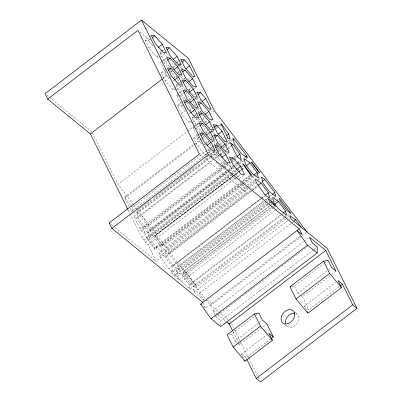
<?xml version="1.0" encoding="UTF-8"?>
<svg xmlns="http://www.w3.org/2000/svg" width="402" height="402" viewBox="0 0 402 402"><rect width="100%" height="100%" fill="white"/><g stroke="black" fill="none" stroke-linecap="round" stroke-linejoin="round"><path stroke-width="0.3" stroke-dasharray="2.01 1.51" d="M220.708 325.379L220.869 320.585L313.359 250.044M133.474 204.623L117.957 184.307L187.025 131.62M158.996 57.154L156.654 56.868L149.082 48.27L145.032 40.105L148.861 37.185M149.338 36.818L150.775 35.723M145.032 40.105L148.549 40.537L150.464 39.079M149.082 48.27L152.911 45.346M171.433 68.913L163.865 60.31L159.81 52.149L160.77 51.416M161.247 51.054L163.644 49.225M156.654 56.868L158.087 55.772M160.006 54.31L161.921 52.853M160.649 56.938L165.438 53.285M161.483 61.727L160.529 62.456L164.579 70.621L166.971 73.335M161.961 61.36L166.272 58.074M163.865 60.31L166.257 58.486M166.74 58.119L169.131 56.295M167.393 60.335L164.046 62.888L168.026 67.415M176.383 89.958L172.865 89.525L165.292 80.928L161.242 72.762L165.549 69.476M164.579 70.621L165.539 69.888M168.89 67.335L170.322 66.24M176.991 62.365L178.423 61.27M178.905 60.903L180.342 59.808M161.242 72.762L164.76 73.194L166.197 72.099M173.352 67.451L175.744 65.626M178.588 64.26L180.026 63.164M162.564 78.063L167.533 74.269M170.518 71.998L172.011 70.858M178.473 65.928L179.468 65.169M182.453 62.893L184.443 61.375M184.94 60.998L187.92 58.722M162.679 78.747L167.669 74.943M170.659 72.661L172.156 71.521M178.784 66.425L180.217 65.33M165.292 80.928L169.126 78.003M169.604 77.641L171.041 76.546M177.704 72.672L181.056 70.119M179.845 73.712L178.649 72.355L181.041 70.531M181.518 70.164L183.915 68.34M173.106 78.485L176.458 75.933M172.805 81.43L174.242 80.335M179.498 76.732L181.413 75.269M187.247 101.118L180.076 92.968L176.026 84.807L176.98 84.073M177.458 83.711L179.855 81.882M180.322 81.933L181.754 80.837M183.669 79.375L185.106 78.279M172.865 89.525L174.302 88.43M174.78 88.063L178.131 85.51M188.131 79.495L190.528 77.666M176.86 89.596L181.649 85.943M192.98 77.973L193.94 77.239M183.578 106.445L180.789 103.279L176.739 95.113L182.483 90.731M180.076 92.968L182.473 91.143M182.95 90.777L185.342 88.953M178.498 95.329L180.257 95.545L183.608 92.993M188.845 89.802L190.764 88.34M194.277 88.777L196.196 87.314M192.593 122.615L189.076 122.183L181.503 113.585L177.453 105.419L181.282 102.5M181.749 102.545L183.186 101.45M185.101 99.992L186.538 98.897M193.679 94.656L194.638 93.927M195.116 93.56L196.553 92.465M177.453 105.419L180.97 105.852L182.885 104.394M189.563 100.108L191.955 98.284M194.995 99.083L196.427 97.987M181.503 113.585L185.337 110.661M194.392 104.967L195.352 104.234M199.166 101.726L200.603 100.631M189.317 111.143L192.669 108.59M189.02 114.088L190.453 112.992M195.709 109.389L197.623 107.927M202.663 132.866L196.287 125.625L192.236 117.464L193.191 116.731M193.674 116.369L196.065 114.54M196.543 114.178L197.98 113.083M196.769 116.675L195.573 115.319L196.533 114.59M199.884 112.032L200.839 111.304M189.076 122.183L190.513 121.087M190.99 120.721L194.342 118.168M204.342 112.153L206.739 110.324M193.071 122.253L197.859 118.6M209.191 110.63L210.151 109.897M187.523 131.238L193.498 126.68M193.995 126.298L201.467 120.6M201.965 120.223L204.955 117.942M207.442 116.042L209.437 114.525M209.934 114.143L213.919 111.103M198.995 138.198L197 135.936L192.95 127.771L198.694 123.389M196.287 125.625L198.683 123.801M199.161 123.434L201.553 121.61M194.709 127.987L196.467 128.203L199.337 126.012M205.06 122.459L207.452 120.63M210.492 121.434L212.407 119.972M206.457 154.986L205.286 154.84L197.719 146.243L193.663 138.077L197.493 135.157M197.975 134.791L199.407 133.695M197.96 135.203L199.397 134.107M201.312 132.65L202.266 131.916M209.412 127.68L210.849 126.585M193.663 138.077L197.181 138.509L199.096 137.052M205.296 133.132L208.166 130.941M129.007 206.563L124.379 197.241L193.452 144.559M193.95 144.182L201.422 138.484M201.92 138.102L204.412 136.203M210.884 131.268L211.879 130.504M215.366 127.846L216.864 126.705M217.361 126.328L219.849 124.429M211.206 131.74L212.643 130.645M124.379 197.241L125.188 197.814L194.759 144.755M195.256 144.373L201.236 139.816M201.734 139.439L205.221 136.775M211.196 132.218L215.678 128.801M216.175 128.419L218.668 126.519M219.165 126.143L220.658 125.002M197.719 146.243L201.548 143.318M210.603 137.625L211.563 136.891M212.04 136.529L213.477 135.434M212.03 136.941L213.462 135.846M213.944 135.479L216.814 133.288M205.528 143.8L208.879 141.248M205.231 146.745L206.663 145.65M211.919 142.047L213.834 140.584M133.052 210.784L132.293 207.472L206.879 150.584M207.377 150.202L210.362 147.931M210.859 147.549L212.849 146.032M213.346 145.655L220.306 140.343M223.291 138.067L225.276 136.549M211.688 156.649L208.447 150.122L209.402 149.388M209.884 149.026L212.276 147.197M212.753 146.836L214.191 145.74M213.377 149.79L211.784 147.976L212.743 147.248M216.095 144.69L217.527 143.594M205.286 154.84L206.723 153.745M207.201 153.378L210.553 150.825M130.097 208.759L131.459 211.497L208 153.122M208.497 152.74L210.99 150.84M219.457 144.383L222.447 142.102M226.432 139.067L227.924 137.926M220.557 144.81L222.949 142.981M209.759 154.544L214.07 151.258M133.559 212.99L134.936 211.939M137.389 210.07L138.881 208.934M139.378 208.553L140.876 207.412M141.373 207.035L142.866 205.894M143.363 205.512L144.861 204.372M145.358 203.995L146.851 202.854M147.348 202.472L148.846 201.337M149.343 200.955L150.835 199.814M153.825 197.538L155.318 196.397M155.815 196.015L157.313 194.88M157.81 194.498L159.303 193.357M159.8 192.98L161.292 191.839M161.795 191.458L163.287 190.317M163.785 189.94L165.277 188.799M165.78 188.417L189.684 170.187M190.181 169.805L191.679 168.664M192.176 168.287L193.669 167.147M206.618 157.272L208.11 156.132M210.105 154.609L216.08 150.052M216.577 149.675L218.572 148.152M228.034 140.936L229.029 140.177M225.401 143.288L226.361 142.554M229.376 171.458L150.81 231.376L144.976 227.241L137.876 217.588L136.605 212.07L209.201 156.7M211.191 155.182L217.658 150.253M218.155 149.871L219.648 148.735M226.11 143.805L233.07 138.494M136.605 212.07L137.479 212.688L210.075 157.318M210.573 156.936L217.04 152.006M217.537 151.629L220.02 149.73M223.004 147.459L224.994 145.941M225.492 145.559L232.451 140.253M226.271 171.026L144.725 233.225L141.645 231.039L140.082 228.869L133.816 216.251L210.392 157.845M210.889 157.468L216.859 152.916M217.356 152.539L220.834 149.881M223.321 147.986L225.311 146.469M225.808 146.092L229.783 143.057M212.98 157.921L218.246 153.901M133.816 216.251L136.353 218.05L218.894 155.092M219.391 154.715L222.376 152.438M225.361 150.162L226.854 149.026M227.346 148.645L230.828 145.991M137.876 217.588L212.959 160.323M214.949 158.805L219.422 155.388M219.919 155.011L222.904 152.735M225.391 150.84L226.386 150.082M228.371 148.564L231.356 146.288M220.311 155.845L223.663 153.288M221.964 164.051L219.532 159.152L221.447 157.695M226.703 154.092L228.617 152.629M226.2 168.152L223.231 162.162L224.185 161.433M224.663 161.066L227.06 159.242M216.085 162.358L220.07 166.885L221.025 166.152M221.507 165.79L225.336 162.865M140.082 228.869L221.602 166.689M222.1 166.312L226.587 162.89M234.054 157.197L236.049 155.674M144.725 233.225L143.454 227.703L222.517 167.403M223.015 167.026L227.989 163.232M231.964 160.197L232.959 159.438M233.456 159.061L236.441 156.785M144.976 227.241L223.045 167.699M223.542 167.322L229.009 163.147M231.994 160.875L236.471 157.458M141.645 231.039L223.668 168.483M224.165 168.101L231.14 162.785M231.637 162.408L234.13 160.509M234.627 160.127L237.612 157.845M226.768 170.649L236.713 163.061M237.21 162.684L240.195 160.408M150.81 231.376L150.393 229.562L226.472 171.538M228.462 170.021L232.939 166.604M233.431 166.227L236.914 163.574M237.411 163.192L244.868 157.504M246.506 187.136L161.971 251.612L156.137 247.476L149.036 237.818L147.765 232.301L237.27 164.036M237.768 163.654L243.738 159.107M242.044 183.649L246.366 192.357L156.122 261.184L148.016 244.858L145.423 242.748L144.072 240.024L141.785 237.426L227.542 172.021M228.04 171.639L232.029 168.599L229.296 163.091M229.874 171.076L235.341 166.905M235.838 166.523L238.823 164.252M239.321 163.87L243.798 160.458M245.783 158.941L247.275 157.805M241.491 183.563L154.986 249.541L146.187 237.341L235.195 169.458M235.693 169.076L239.175 166.423M239.672 166.041L242.16 164.147M144.072 240.024L230.592 174.036M231.09 173.654L236.064 169.865M146.187 237.341L147.514 238.28L231.049 174.568M231.547 174.187L236.522 170.398M241.491 166.604L242.486 165.845M149.036 237.818L231.577 174.865M232.075 174.483L237.049 170.694M237.547 170.312L240.532 168.036M241.029 167.659L243.014 166.142M147.765 232.301L153.599 236.436L238.135 171.966M238.632 171.584L241.115 169.689M241.612 169.307L244.099 167.413M145.423 242.748L235.667 173.92L238.26 176.031L239.878 179.297M243.793 184.91L163.242 246.351L162.227 245.627L155.046 235.642L233.115 176.101M233.612 175.719L238.084 172.307M238.582 171.93L241.069 170.031M241.567 169.654L244.054 167.755M155.122 235.974L233.19 176.433M233.688 176.051L241.145 170.363M241.642 169.986L244.627 167.709M148.016 244.858L236.763 177.171M237.26 176.79L238.26 176.031M230.869 174.403L234.853 178.925L235.808 178.197M236.286 177.83L240.12 174.91M239.326 178.629L243.637 175.342M154.986 249.541L154.619 247.933L249.587 175.503M156.137 247.476L240.672 183M242.662 181.483L250.119 175.795M241.989 183.181L250.954 176.347M161.971 251.612L160.705 246.089L242.255 183.895M242.748 183.513L253.195 175.548M162.227 245.627L242.778 184.191M243.275 183.809L253.717 175.845M244.29 184.533L254.732 176.568M255.23 176.187L256.722 175.051M257.22 174.669L258.712 173.533M264.627 202.06L173.136 271.842L168.905 268.843L159.765 256.169L158.931 252.531L245.451 186.543M247.441 185.026L254.898 179.337M247.004 186.759L254.958 180.689M266.24 203.628L179.222 269.998L173.388 265.863L166.287 256.205L165.016 250.687L247.064 188.111M247.562 187.734L255.516 181.664M258.004 179.769L260.983 177.493M159.765 256.169L255.732 182.975M165.016 250.687L168.393 253.079L250.441 190.503M252.426 188.985L257.401 185.196M257.898 184.814L259.39 183.679M158.931 252.531L164.765 256.667L251.285 190.679M251.783 190.297L257.747 185.749M166.287 256.205L251.813 190.975M252.31 190.598L257.777 186.422M173.136 271.842L171.865 266.32L260.873 198.437M261.37 198.055L264.355 195.784M168.905 268.843L260.898 198.683M261.395 198.302L264.375 196.03M173.388 265.863L260.903 199.116M261.401 198.734L264.883 196.081M179.222 269.998L178.312 266.044L266.822 198.538M269.807 196.261L271.797 194.744M273.496 207.784L179.021 279.842L173.724 275.526L171.177 271.993L263.667 201.452M265.652 199.935L266.647 199.176M265.124 201.678L267.114 200.166M284.043 217.16L190.066 288.842L181.342 281.737L177.448 276.44L176.177 270.918L266.677 201.894M267.174 201.518L268.169 200.759M270.159 199.241L272.646 197.347M271.214 199.834L272.209 199.075M274.194 197.558L275.189 196.799M173.724 275.526L270.189 201.955M171.177 271.993L175.503 275.058L267.988 204.517M268.486 204.141L269.978 203.005M284.254 218.18L194.261 286.817L190.638 284.249L183.533 274.591L182.925 271.938L269.43 205.96M269.928 205.583L271.918 204.06M274.41 202.161L275.903 201.025M276.4 200.643L278.893 198.744M177.448 276.44L271.923 204.382M176.177 270.918L182.011 275.053L272.013 206.412M183.533 274.591L271.546 207.467M272.043 207.085L273.536 205.95M273.993 207.407L275.486 206.266M181.342 281.737L274.827 210.437M275.325 210.055L277.315 208.537M190.066 288.842L189.116 284.711L281.109 214.547M190.638 284.249L281.139 215.226M281.636 214.844L283.124 213.708M284.541 216.784L286.033 215.643M284.752 217.799L289.731 214M204.095 300.269L194.071 292.103L193.427 289.304L285.42 219.145M285.917 218.763L289.395 216.11M194.071 292.103L290.038 218.909M193.427 289.304L199.261 293.44L290.757 223.658M291.254 223.281L293.244 221.763M299.545 228.225L300.54 227.467M203.337 306.299L205.613 308.153L300.093 236.095M205.97 299.545L210.532 305.515L301.52 236.12M302.018 235.738L306.997 231.939M214.824 314.419L213.02 310.781L303.52 241.758M304.018 241.381L308.987 237.587M215.08 314.937L215.854 316.5L307.349 246.717M309.339 245.2L312.324 242.924M313.856 249.662L317.339 247.009M229.296 334.363L231.507 333.951L254.878 316.128M255.376 315.751L257.36 314.233M291.641 286.495L294.405 285.983L323.53 263.767M324.027 263.39L326.987 261.129M231.507 333.951L235.019 341.027L258.391 323.203M258.888 322.826L261.868 320.55M294.405 285.983L297.917 293.058L328.032 270.089M328.524 269.712L331.489 267.451M237.708 343.218L239.502 344.675L266.848 323.821M300.606 295.249L302.394 296.711L331.032 274.867M331.524 274.491L335.966 271.104M243.396 357.901L241.507 354.092L266.863 334.75M306.289 309.932L304.399 306.123L335.504 282.4M241.507 354.092L245.989 357.74L270.35 339.157M304.399 306.123L308.882 309.771L338.997 286.802M159.81 52.149L161.569 52.366M176.026 84.807L178.955 85.169M176.739 95.113L177.91 95.259M192.236 117.464L194.578 117.751M192.95 127.771L194.121 127.916M205.744 144.68L204.573 144.534L203.377 143.177M208.447 150.122L211.965 150.554M223.231 162.162L224.989 162.383M220.07 166.885L221.829 167.101M234.853 178.925L237.195 179.217M126.213 195.844L127.022 196.417M142.177 216.02L145.569 220.457M131.459 211.497L132.298 212.095M139.896 31.869L150.564 40.562M162.202 50.044L163.659 51.23M166.081 53.205L169.478 55.968M176.267 61.501L178.689 63.476M199.91 154.509L203.296 157.267M205.231 158.845L246.366 192.357M297.917 293.058L300.153 294.882M46.949 95.254L48.883 96.827M49.366 97.224L91.47 131.524M295.073 312.349L297.445 314.279M284.923 324.721L286.822 326.268M207.321 300.008L212.367 304.118M111.118 224.522L113.052 226.1M114.987 227.673L156.122 261.184M210.532 305.515L227.909 319.67M229.838 321.248L230.808 322.032M213.02 310.781L217.402 314.354M217.889 314.751L226.165 321.494M215.854 316.5L220.869 320.585M235.019 341.027L237.26 342.851M178.111 64.627L181.769 68.782M163.328 52.582L166.915 56.657M169.704 59.823L170.9 61.179L174.141 67.712M181.438 75.526L185.02 79.596M148.549 40.537L153.328 45.969M178.825 74.933L182.809 79.46M185.598 82.626L186.397 83.531L189.91 90.606M170.418 70.129L171.614 71.486L175.669 79.651M195.136 98.209L197.98 101.44M180.558 84.018L179.362 82.661L177.473 78.852M182.151 85.832L185.739 89.902M179.538 85.239L183.126 89.314M185.915 92.48L187.111 93.837L190.352 100.369M196.055 106.369L194.859 105.012L192.97 101.203M197.648 108.183L201.231 112.253M164.76 73.194L169.538 78.626M195.437 108.043L199.02 112.118M201.015 114.379L202.608 116.188L206.12 123.263M180.257 95.545L184.242 100.073M186.628 102.786L187.824 104.143L191.337 111.218M211.346 130.866L214.191 134.097M198.362 118.489L201.95 122.56M195.754 117.897L199.337 121.972M202.126 125.138L203.322 126.494L206.834 133.57M212.266 139.027L211.07 137.67L208.909 133.318M213.859 140.841L217.447 144.911M180.97 105.852L185.749 111.284M211.648 140.7L215.231 144.775M217.226 147.037L218.819 148.846L222.874 157.011M196.467 128.203L200.452 132.73M202.839 135.444L204.035 136.801L207.548 143.876M226.748 162.599L232.029 168.599M213.779 150.242L219.356 156.574M212.758 151.459L219.532 159.152M197.181 138.509L201.96 143.941M133.851 205.115L137.258 209.578M137.64 210.07L205.593 299.048M137.479 212.688L150.393 229.562M155.046 235.642L163.242 246.351M168.393 253.079L178.312 266.044M182.925 271.938L194.261 286.817M199.261 293.44L204.573 300.661M125.188 197.814L130.519 205.055M130.871 205.543L132.293 207.472M153.599 236.436L160.705 246.089M182.011 275.053L189.116 284.711M136.353 218.05L143.454 227.703M164.765 256.667L171.865 266.32M175.503 275.058L179.021 279.842M147.514 238.28L154.619 247.933M141.916 227.472L143.479 229.642M302.394 296.711L308.882 309.771M235.667 173.92L237.019 176.639M180.629 65.059L182.845 69.511M196.874 97.776L198.789 101.631M213.085 130.434L215.819 135.941M174.594 64.189L176.488 68.003M176.754 68.546L178.649 72.355M190.804 96.847L192.699 100.661M207.02 129.504L208.638 132.771M176.121 76.134L177.202 78.31M191.523 107.158L192.87 109.877M193.141 110.419L195.573 115.319M208.271 140.901L209.623 143.625M209.894 144.167L211.784 147.976M231.637 323.71L239.969 340.494M240.25 341.057L248.582 357.84M248.858 358.403L257.742 376.307M258.024 376.865L259.411 379.664M233.12 331.821L238.667 343.001M238.949 343.559L239.502 344.675M245.989 357.74L246.542 358.86M203.035 302.957L205.613 308.153M92.505 133.032L117.957 184.307M128.173 210L129.841 213.361M130.117 213.919L141.785 237.426M156.453 246.537L156.82 248.14M296.173 313.439A8.015 5.824 -50.8 0 1 296.354 324.303A8.015 5.824 -50.8 0 1 285.912 325.022M196.096 285.415L184.759 270.541L196.096 285.415"/><path stroke-width="0.6" d="M317.138 253.004L307.535 245.18L297.068 230.497L302.083 234.582L299.244 228.864L200.603 304.068L211.07 318.756L220.668 326.58L317.138 253.004L317.339 247.009L312.324 242.924L309.485 237.21L325.7 250.421L335.966 271.104L331.489 267.451L327.977 260.375L323.555 261.199L289.983 286.807L296.058 299.053L307.912 313.198L341.484 287.591L337.971 280.516L342.454 284.164L352.72 304.847L356.986 308.324L260.521 381.9L256.255 378.423L246.818 359.418M306.997 231.939L214.417 110.726L188.417 58.345L141.479 20.1L45.014 93.676L47.712 99.118L90.39 133.886L127.896 209.442M47.712 99.118L137.956 30.291L199.422 154.117L109.183 222.944L111.882 228.386L202.779 302.44M152.378 37.617L154.77 35.793L162.343 44.391L166.393 52.556L162.875 52.119L155.308 43.522L151.252 35.356L154.77 35.793M158.031 47.677L162.343 44.391M167.162 49.662L169.554 47.833L177.121 56.436L181.176 64.596L177.659 64.164L170.091 55.566L166.036 47.401L169.554 47.833M167.875 59.968L170.267 58.144L177.84 66.742L181.89 74.908L178.372 74.47L170.805 65.873L166.75 57.707L170.267 58.144M173.292 59.355L177.121 56.436M168.111 70.641L170.981 68.451L178.553 77.048L182.603 85.214L179.086 84.777L171.518 76.179L167.463 68.013L170.981 68.451M181.94 61.707L184.337 59.878L189.618 65.878L194.895 76.511L192.442 76.209L184.87 67.611L180.82 59.446L184.337 59.878M174.006 69.662L177.84 66.742M90.39 133.886L162.182 79.124M185.789 68.802L189.618 65.878M182.659 72.013L185.051 70.184L192.618 78.782L196.673 86.948L193.156 86.515L185.588 77.918L181.533 69.752L185.051 70.184M174.724 79.968L178.553 77.048M182.89 82.681L185.764 80.49L193.337 89.093L197.387 97.254L193.87 96.822L186.302 88.224L182.247 80.058L185.764 80.49M188.789 81.706L192.618 78.782M184.086 92.626L186.478 90.802L194.05 99.4L198.101 107.56L194.583 107.128L187.015 98.53L182.96 90.365L186.478 90.802M189.025 92.38L193.337 89.093M184.799 102.932L187.191 101.108L194.764 109.706L198.814 117.871L195.297 117.434L187.729 108.836L183.674 100.671L187.191 101.108M198.151 94.359L200.548 92.535L205.829 98.535L211.105 109.168L208.653 108.867L201.08 100.269L197.03 92.103L200.548 92.535M189.739 102.686L194.05 99.4M202 101.46L205.829 98.535M198.869 104.671L201.261 102.842L208.829 111.439L212.884 119.605L209.367 119.173L201.799 110.575L197.744 102.409L201.261 102.842M190.935 112.625L194.764 109.706M199.106 115.339L201.975 113.148L209.548 121.751L213.598 129.911L210.08 129.479L202.513 120.881L198.457 112.716L201.975 113.148M205 114.364L208.829 111.439M199.819 125.65L202.688 123.459L210.261 132.057L214.311 140.218L210.794 139.785L203.226 131.188L199.171 123.022L202.688 123.459M205.713 124.67L209.548 121.751M201.01 135.59L203.407 133.765L210.975 142.363L215.025 150.529L211.512 150.092L203.94 141.494L199.889 133.328L203.407 133.765M213.884 127.384L216.758 125.193L222.04 131.193L227.316 141.826L224.864 141.524L217.296 132.926L213.241 124.761L216.758 125.193M206.432 134.977L210.261 132.057M220.658 125.002L221.658 124.243L228.758 133.896L230.029 139.419L227.924 137.926L220.849 123.67L221.658 124.243M218.211 134.117L222.04 131.193M215.08 137.328L217.472 135.499L225.045 144.097L229.095 152.263L225.577 151.83L218.01 143.233L213.954 135.067L217.472 135.499M207.146 145.283L210.975 142.363M226.768 135.414L228.758 133.896M215.794 147.635L218.185 145.805L225.758 154.408L229.808 162.569L226.291 162.137L218.723 153.539L214.668 145.373L218.185 145.805M111.882 228.386L208.352 154.81L299.244 228.864M220.733 147.383L225.045 144.097M232.949 139.871L233.944 139.112L246.858 155.986L247.275 157.805L241.441 153.67L234.341 144.011L233.07 138.494L233.944 139.112M231.326 145.614L232.818 144.474L239.919 154.127L241.19 159.649L238.115 157.468L236.547 155.298L230.281 142.675L232.818 144.474M221.929 157.328L225.758 154.408M230.577 159.674L232.969 157.85L240.542 166.448L244.592 174.614L241.074 174.182L233.507 165.584L229.452 157.418L232.969 157.85M236.939 156.403L239.919 154.127M245.366 157.127L246.858 155.986M236.562 169.483L240.542 166.448M246.089 165.895L250.069 162.86L257.169 172.518L258.441 178.036L252.607 173.9L245.501 164.247L244.235 158.725L250.069 162.86M250.089 175.121L251.084 174.362L243.979 164.704L242.657 163.77L251.451 175.965L251.084 174.362M253.687 175.171L257.169 172.518M262.375 181.402L264.858 179.508L274.777 192.468L275.687 196.422L269.853 192.287L262.752 182.634L261.481 177.111L264.858 179.508M258.245 185.367L261.23 183.091L268.33 192.749L269.601 198.266L265.37 195.272L256.23 182.593L255.396 178.96L261.23 183.091M265.35 195.025L268.33 192.749M272.295 194.362L274.777 192.468M270.973 202.246L271.968 201.487L275.486 206.266L270.189 201.955L267.642 198.422L271.968 201.487M274.501 204.512L278.48 201.482L285.581 211.135L286.531 215.266L277.807 208.161L273.913 202.864L272.646 197.347L278.48 201.482M283.093 213.03L285.581 211.135M293.741 221.381L295.726 219.869L301.038 227.085M211.07 318.756L307.535 245.18M325.7 250.421L229.235 323.992L226.653 321.891M273.33 336.886L266.848 323.821L262.365 320.173L258.853 313.093L254.431 313.917L227.085 334.776L233.165 347.021L245.019 361.167L272.365 340.308L268.853 333.233L273.33 336.886L271.345 338.399M233.165 347.021L260.511 326.168L254.431 313.917M296.058 299.053L329.63 273.445L323.555 261.199M340.479 285.671L342.454 284.164M256.255 378.423L352.72 304.847M289.983 286.807L291.088 286.601M295.726 219.869L289.892 215.733L290.535 218.527L327.268 248.456L356.986 308.324M228.597 323.474L229.185 323.891L232.567 330.7M109.183 222.944L110.148 223.733M200.603 304.068L201.513 304.811M329.63 273.445L341.484 287.591M260.511 326.168L272.365 340.308M307.103 311.565L307.641 312.65M141.479 20.1L208.352 154.81M244.476 360.076L245.019 361.167M285.425 323.449A8.015 5.824 -50.8 0 1 294.626 313.068M259.707 172.775L258.692 172.056L251.511 162.066L259.707 172.775M290.726 213.241L287.103 210.673L280.003 201.02L279.39 198.362L290.726 213.241M288.862 323.283A8.015 5.824 -50.8 0 0 293.179 310.801A8.015 5.824 -50.8 0 0 281.556 316.304A8.015 5.824 -50.8 0 0 288.862 323.283"/></g></svg>
